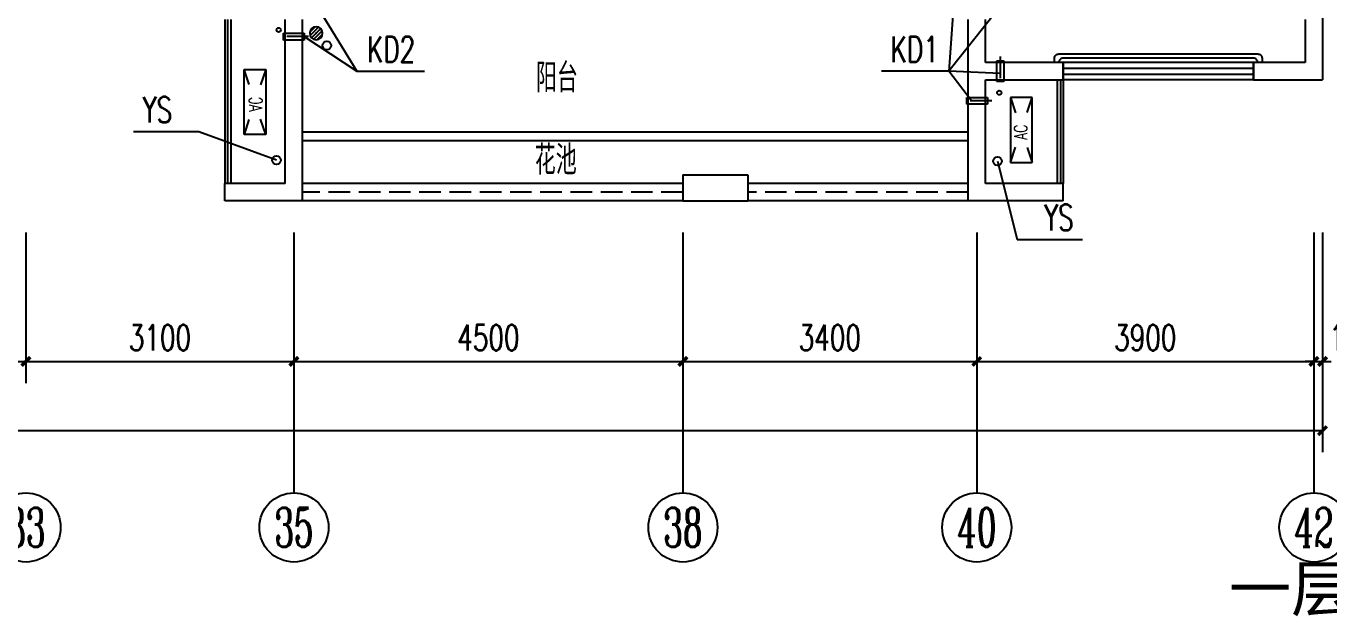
# Model space of a CAD drawing. Extents: x -993182 to -819982, y 169304 to 600104.
# Drawn here: x -939248 to -924175, y 392492 to 399326 of the extents above; entities that cross this region are included whole.
import ezdxf
from ezdxf.enums import TextEntityAlignment as Align

# ---------------------------------------------------------------- set-up
doc = ezdxf.new("R2010")
doc.units = 0
doc.header["$LTSCALE"] = 1000
doc.header["$MEASUREMENT"] = 0
doc.linetypes.add('DASH', pattern=[0.35, 0.25, -0.1])
for name, color, linetype in [('AXIS', 3, 'Continuous'), ('AXIS_TEXT', 7, 'Continuous'), ('DIM_LEAD', 3, 'Continuous'), ('DIM_SYMB', 3, 'Continuous'), ('kan', 146, 'Continuous'), ('KTIAO', 124, 'Continuous'), ('PUB_TEXT', 7, 'Continuous'), ('VPIPE-污水', 2, 'Continuous'), ('WALL', 4, 'Continuous'), ('WINDOW', 2, 'Continuous'), ('冷凝水管', 6, 'Continuous'), ('家具', 187, 'Continuous'), ('栏杆', 169, 'Continuous'), ('空调、空调洞', 66, 'Continuous'), ('面层', 215, 'Continuous')]:
    doc.layers.add(name, color=color, linetype=linetype)
doc.layers.add('RENDERING', color=125, linetype='Continuous', lineweight=13)
doc.styles.add('-黑体', font='simhei.ttf')
doc.styles.add('_ROMANC', font='romanc__.ttf', dxfattribs={"width": 0.700005})
doc.styles.add('_TCH_AXIS', font='COMPLEX', dxfattribs={"bigfont": 'GBCBIG'})
doc.styles.add('_TCH_DIM', font='SIMPLEX', dxfattribs={"bigfont": 'GBCBIG'})
doc.styles.add('_TCH_DIM_T3', font='SIMPLEX', dxfattribs={"width": 0.705882, "bigfont": 'GBCBIG'})
doc.styles.add('COMPLEX', font='COMPLEX')
doc.styles.add('DIM_FONT', font='simplex_.ttf', dxfattribs={"width": 0.7, "bigfont": 'GBCBIG'})
doc.styles.get("Standard").update_dxf_attribs({"font": 'gbenor.shx', "bigfont": 'gbcbig.shx'})
doc.dimstyles.new('_TCH_ARCH&&100', dxfattribs={"dimtxt": 297.5, "dimasz": 100, "dimexe": 250, "dimexo": 300, "dimgap": 126.25, "dimtad": 1, "dimdec": 0, "dimzin": 0, "dimdsep": 46, "dimtxsty": '_TCH_DIM_T3', "dimblk": 'ARCHTICK', "dimcen": 0.09, "dimclrt": 7, "dimazin": 2, "dimtfac": 1, "dimtdec": 0, "dimtix": 1, "dimtmove": 2, "dimatfit": 3, "dimfxl": 0, "dimtolj": 1, "dimtzin": 0, "dimarcsym": 0})

# ---------------------------------------------------------------- blocks, each defined once
blk = doc.blocks.new('90304092557924')
at = {"layer": 'KTIAO'}
for p, q in [((-375, 125), (-198, 66)), ((-375, 125), (-375, -125)), ((375, 125), (-375, 125)), ((375, 125), (198, 66)), ((375, -125), (375, 125)), ((-203, -68), (-375, -125)), ((-375, -125), (375, -125)), ((200, -67), (375, -125))]:
    blk.add_line(p, q, dxfattribs=at)
at = {"layer": 'KTIAO', "style": '_ROMANC', "width": 0.7}
blk.add_text('AC', height=148.6, dxfattribs=at).set_placement((-113, -66))
at = {"layer": 'KTIAO', "style": 'DIM_FONT', "oblique": 0, "width": 0.6, "flags": 9}
for tag in ['XSIZE', 'YSIZE']:
    blk.add_attdef(tag, (-375, -125), '', height=0.5, dxfattribs=at)
blk = doc.blocks.new('A$C06D6341B')
at = {"layer": '空调、空调洞', "linetype": 'DASH'}
for p, q in [((40, 0), (40, 340)), ((80, 290), (0, 290)), ((0, 290), (0, 50)), ((80, 50), (80, 290)), ((0, 50), (80, 50))]:
    blk.add_line(p, q, dxfattribs=at)
blk = doc.blocks.new('$WINLIB2D$00000001')
at = {"color": 0}
for points in [[(-0.5, 0.5), (-0.5, -0.5)], [(-0.5, 0.5), (0.5, 0.5)], [(0.5, -0.5), (0.5, 0.5)], [(0.5, 0.1667), (-0.5, 0.1667)], [(0.5, -0.1667), (-0.5, -0.1667)], [(-0.5, -0.5), (0.5, -0.5)]]:
    blk.add_lwpolyline(points, dxfattribs=at)
blk = doc.blocks.new('_AXISO')
blk.add_circle((0, 0), 0.5)
at = {"layer": 'AXIS_TEXT', "style": 'COMPLEX', "width": 1.041667}
blk.add_attdef('A', text='', height=0.56, dxfattribs=at).set_placement((-0.25, -0.28), (0.25, -0.28), align=Align.FIT)
blk = doc.blocks.new('$lvtry$00000171')
for p, q in [((-74, 11), (-11, 74)), ((-70, -27), (27, 70)), ((-53, -53), (53, 53)), ((-27, -70), (70, 27)), ((11, -74), (74, -11))]:
    blk.add_line(p, q)
blk.add_circle((0, 0), 75)
blk.add_point((0, 0))
blk = doc.blocks.new('_ArchTick')
at = {"color": 0, "linetype": 'ByBlock', "const_width": 0.4}
blk.add_lwpolyline([(-0.5, -0.5), (0.5, 0.5)], dxfattribs=at)
blk = doc.blocks.new('*D586')
at = {"layer": 'AXIS', "color": 0, "lineweight": -2}
for p, q in [((-345509, -347382), (-345509, -349922)), ((-285409, -347382), (-285409, -349922)), ((-345509, -349672), (-285409, -349672))]:
    blk.add_line(p, q, dxfattribs=at)
at = {"layer": 'Defpoints', "color": 0}
for p in [(-345509, -347082), (-285409, -347082), (-285409, -349672)]:
    blk.add_point(p, dxfattribs=at)
at = {"layer": 'AXIS', "color": 0, "lineweight": -2, "xscale": 100, "yscale": 100, "zscale": 100, "rotation": 180}
blk.add_blockref('_ArchTick', (-345509, -349672), dxfattribs=at)
at = {"layer": 'AXIS', "color": 0, "lineweight": -2, "xscale": 100, "yscale": 100, "zscale": 100}
blk.add_blockref('_ArchTick', (-285409, -349672), dxfattribs=at)
at = {"layer": 'AXIS', "color": 7, "insert": (-315459, -349397), "char_height": 297.5, "attachment_point": 5, "style": '_TCH_DIM_T3'}
blk.add_mtext('\\A1;60100', dxfattribs=at)
blk = doc.blocks.new('*D600')
at = {"layer": 'AXIS', "color": 0, "lineweight": -2}
for p, q in [((-303509, -347382), (-303509, -349122)), ((-300409, -347382), (-300409, -349122)), ((-303509, -348872), (-300409, -348872))]:
    blk.add_line(p, q, dxfattribs=at)
at = {"layer": 'Defpoints', "color": 0}
for p in [(-303509, -347082), (-300409, -347082), (-300409, -348872)]:
    blk.add_point(p, dxfattribs=at)
at = {"layer": 'AXIS', "color": 0, "lineweight": -2, "xscale": 100, "yscale": 100, "zscale": 100, "rotation": 180}
blk.add_blockref('_ArchTick', (-303509, -348872), dxfattribs=at)
at = {"layer": 'AXIS', "color": 0, "lineweight": -2, "xscale": 100, "yscale": 100, "zscale": 100}
blk.add_blockref('_ArchTick', (-300409, -348872), dxfattribs=at)
at = {"layer": 'AXIS', "color": 7, "insert": (-301959, -348597), "char_height": 297.5, "attachment_point": 5, "style": '_TCH_DIM_T3'}
blk.add_mtext('\\A1;3100', dxfattribs=at)
blk = doc.blocks.new('*D601')
at = {"layer": 'AXIS', "color": 0, "lineweight": -2}
for p, q in [((-300409, -347382), (-300409, -349122)), ((-297309, -347382), (-297309, -349122)), ((-300409, -348872), (-297309, -348872))]:
    blk.add_line(p, q, dxfattribs=at)
at = {"layer": 'Defpoints', "color": 0}
for p in [(-300409, -347082), (-297309, -347082), (-297309, -348872)]:
    blk.add_point(p, dxfattribs=at)
at = {"layer": 'AXIS', "color": 0, "lineweight": -2, "xscale": 100, "yscale": 100, "zscale": 100, "rotation": 180}
blk.add_blockref('_ArchTick', (-300409, -348872), dxfattribs=at)
at = {"layer": 'AXIS', "color": 0, "lineweight": -2, "xscale": 100, "yscale": 100, "zscale": 100}
blk.add_blockref('_ArchTick', (-297309, -348872), dxfattribs=at)
at = {"layer": 'AXIS', "color": 7, "insert": (-298859, -348597), "char_height": 297.5, "attachment_point": 5, "style": '_TCH_DIM_T3'}
blk.add_mtext('\\A1;3100', dxfattribs=at)
blk = doc.blocks.new('*D602')
at = {"layer": 'AXIS', "color": 0, "lineweight": -2}
for p, q in [((-297309, -347382), (-297309, -349122)), ((-292809, -347382), (-292809, -349122)), ((-297309, -348872), (-292809, -348872))]:
    blk.add_line(p, q, dxfattribs=at)
at = {"layer": 'Defpoints', "color": 0}
for p in [(-297309, -347082), (-292809, -347082), (-292809, -348872)]:
    blk.add_point(p, dxfattribs=at)
at = {"layer": 'AXIS', "color": 0, "lineweight": -2, "xscale": 100, "yscale": 100, "zscale": 100, "rotation": 180}
blk.add_blockref('_ArchTick', (-297309, -348872), dxfattribs=at)
at = {"layer": 'AXIS', "color": 0, "lineweight": -2, "xscale": 100, "yscale": 100, "zscale": 100}
blk.add_blockref('_ArchTick', (-292809, -348872), dxfattribs=at)
at = {"layer": 'AXIS', "color": 7, "insert": (-295059, -348597), "char_height": 297.5, "attachment_point": 5, "style": '_TCH_DIM_T3'}
blk.add_mtext('\\A1;4500', dxfattribs=at)
blk = doc.blocks.new('*D603')
at = {"layer": 'AXIS', "color": 0, "lineweight": -2}
for p, q in [((-292809, -347382), (-292809, -349122)), ((-289409, -347382), (-289409, -349122)), ((-292809, -348872), (-289409, -348872))]:
    blk.add_line(p, q, dxfattribs=at)
at = {"layer": 'Defpoints', "color": 0}
for p in [(-292809, -347082), (-289409, -347082), (-289409, -348872)]:
    blk.add_point(p, dxfattribs=at)
at = {"layer": 'AXIS', "color": 0, "lineweight": -2, "xscale": 100, "yscale": 100, "zscale": 100, "rotation": 180}
blk.add_blockref('_ArchTick', (-292809, -348872), dxfattribs=at)
at = {"layer": 'AXIS', "color": 0, "lineweight": -2, "xscale": 100, "yscale": 100, "zscale": 100}
blk.add_blockref('_ArchTick', (-289409, -348872), dxfattribs=at)
at = {"layer": 'AXIS', "color": 7, "insert": (-291109, -348597), "char_height": 297.5, "attachment_point": 5, "style": '_TCH_DIM_T3'}
blk.add_mtext('\\A1;3400', dxfattribs=at)
blk = doc.blocks.new('*D604')
at = {"layer": 'AXIS', "color": 0, "lineweight": -2}
for p, q in [((-289409, -347382), (-289409, -349122)), ((-285509, -347382), (-285509, -349122)), ((-289409, -348872), (-285509, -348872))]:
    blk.add_line(p, q, dxfattribs=at)
at = {"layer": 'Defpoints', "color": 0}
for p in [(-289409, -347082), (-285509, -347082), (-285509, -348872)]:
    blk.add_point(p, dxfattribs=at)
at = {"layer": 'AXIS', "color": 0, "lineweight": -2, "xscale": 100, "yscale": 100, "zscale": 100, "rotation": 180}
blk.add_blockref('_ArchTick', (-289409, -348872), dxfattribs=at)
at = {"layer": 'AXIS', "color": 0, "lineweight": -2, "xscale": 100, "yscale": 100, "zscale": 100}
blk.add_blockref('_ArchTick', (-285509, -348872), dxfattribs=at)
at = {"layer": 'AXIS', "color": 7, "insert": (-287459, -348597), "char_height": 297.5, "attachment_point": 5, "style": '_TCH_DIM_T3'}
blk.add_mtext('\\A1;3900', dxfattribs=at)
blk = doc.blocks.new('*D605')
at = {"layer": 'AXIS', "color": 0, "lineweight": -2}
for p, q in [((-285509, -347382), (-285509, -349122)), ((-285409, -347382), (-285409, -349122)), ((-285509, -348872), (-285609, -348872)), ((-285509, -348872), (-285409, -348872)), ((-285409, -348872), (-285309, -348872))]:
    blk.add_line(p, q, dxfattribs=at)
at = {"layer": 'Defpoints', "color": 0}
for p in [(-285509, -347082), (-285409, -347082), (-285409, -348872)]:
    blk.add_point(p, dxfattribs=at)
at = {"layer": 'AXIS', "color": 0, "lineweight": -2, "xscale": 100, "yscale": 100, "zscale": 100}
blk.add_blockref('_ArchTick', (-285509, -348872), dxfattribs=at)
at = {"layer": 'AXIS', "color": 0, "lineweight": -2, "xscale": 100, "yscale": 100, "zscale": 100, "rotation": 180}
blk.add_blockref('_ArchTick', (-285409, -348872), dxfattribs=at)
at = {"layer": 'AXIS', "color": 7, "insert": (-285059, -348597), "char_height": 297.5, "attachment_point": 5, "style": '_TCH_DIM_T3'}
blk.add_mtext('\\A1;100', dxfattribs=at)
blk = doc.blocks.new('5#、7#楼参照')
at = {"color": 6}
for centre in [(-297511.1, -346544.2), (-289168.8, -346554.8)]:
    blk.add_circle(centre, 50, dxfattribs=at)
at = {"layer": 'AXIS'}
for p, q in [((-297308.8, -348299.2), (-297308.8, -350391.7)), ((-292808.8, -348299.2), (-292808.8, -350391.7)), ((-289408.8, -348299.2), (-289408.8, -350391.7)), ((-285508.8, -348299.2), (-285508.8, -350391.7))]:
    blk.add_line(p, q, dxfattribs=at)
at = {"layer": 'DIM_LEAD'}
for p, q in [((-297008.8, -344815.6), (-296580.6, -345515.6)), ((-297008.8, -344815.6), (-296580.6, -345515.6)), ((-297008.8, -344815.6), (-296580.6, -345515.6)), ((-297008.8, -344815.6), (-296580.6, -345515.6)), ((-297008.8, -344815.6), (-296580.6, -345515.6)), ((-289680.8, -344815.6), (-289731.1, -345515.6)), ((-289176.8, -344815.6), (-289731.1, -345515.6)), ((-297190.8, -345115.6), (-296580.6, -345515.6)), ((-296580.6, -345515.6), (-295799.7, -345515.6)), ((-289731.1, -345515.6), (-290512, -345515.6)), ((-289468.1, -345858.5), (-289731.1, -345515.6)), ((-289468.1, -345858.5), (-289731.1, -345515.6)), ((-289468.1, -345858.5), (-289731.1, -345515.6)), ((-289468.1, -345858.5), (-289731.1, -345515.6)), ((-289468.1, -345858.5), (-289731.1, -345515.6)), ((-289136.8, -345540.5), (-289731.1, -345515.6)), ((-298410, -346215.6), (-299164.5, -346215.6)), ((-297511.1, -346544.2), (-298410, -346215.6)), ((-289168.8, -346554.8), (-288940.5, -347461)), ((-288940.5, -347461), (-288186, -347461))]:
    blk.add_line(p, q, dxfattribs=at)
at = {"layer": 'kan'}
for p, q in [((-298108.8, -344915.6), (-298108.8, -346815.6)), ((-288408.8, -345615.6), (-288408.8, -346815.6))]:
    blk.add_line(p, q, dxfattribs=at)
at = {"layer": 'kan', "color": 124, "elevation": 0}
for points in [[(-297208.8, -346215.6), (-289508.8, -346215.6), (-289508.8, -346215.6)], [(-297208.8, -346315.6), (-289508.8, -346315.6)]]:
    blk.add_lwpolyline(points, dxfattribs=at)
at = {"layer": 'kan'}
for points in [[(-292808.8, -346815.6), (-297208.8, -346815.6)], [(-289508.8, -346815.6), (-292058.8, -346815.6)], [(-292808.8, -347015.6), (-297208.8, -347015.6)], [(-289508.8, -347015.6), (-292058.8, -347015.6)]]:
    blk.add_lwpolyline(points, dxfattribs=at)
at = {"layer": 'kan', "linetype": 'DASH'}
for points in [[(-292808.8, -346915.6), (-297208.8, -346915.6)], [(-289508.8, -346915.6), (-292058.8, -346915.6)]]:
    blk.add_lwpolyline(points, dxfattribs=at)
at = {"layer": 'VPIPE-污水'}
blk.add_circle((-296928.7, -345217.4, -76423.5), 50, dxfattribs=at)
at = {"layer": 'WALL'}
for p, q in [((-285408.8, -344815.6), (-285408.8, -345615.6)), ((-297408.8, -346815.6), (-297408.8, -344915.6)), ((-297208.8, -347015.6), (-297208.8, -344915.6)), ((-289508.8, -345515.6), (-289508.8, -344915.6)), ((-289308.8, -345415.6), (-289308.8, -344915.6)), ((-285608.8, -344915.6), (-285608.8, -345415.6)), ((-288408.8, -345415.6), (-289308.8, -345415.6)), ((-288408.8, -345615.6), (-288408.8, -345415.6)), ((-285608.8, -345415.6), (-286208.8, -345415.6)), ((-286208.8, -345415.6), (-286208.8, -345615.6)), ((-289508.8, -347015.6), (-289508.8, -345515.6)), ((-289308.8, -345615.6), (-288408.8, -345615.6)), ((-289308.8, -346815.6), (-289308.8, -345615.6)), ((-286208.8, -345615.6), (-285408.8, -345615.6)), ((-297408.8, -346815.6), (-298108.8, -346815.6)), ((-298108.8, -347015.6), (-298108.8, -346815.6)), ((-292808.8, -346715.6), (-292058.8, -346715.6)), ((-292808.8, -346715.6), (-292808.8, -347015.6)), ((-292058.8, -346715.6), (-292058.8, -347015.6)), ((-288408.8, -346815.6), (-289308.8, -346815.6)), ((-288408.8, -347015.6), (-288408.8, -346815.6)), ((-297208.8, -347015.6), (-298108.8, -347015.6)), ((-292808.8, -347015.6), (-292058.8, -347015.6)), ((-288408.8, -347015.6), (-289508.8, -347015.6))]:
    blk.add_line(p, q, dxfattribs=at)
at = {"layer": '冷凝水管'}
for centre in [(-297485.8, -345038.5, -76423.5), (-289149.6, -345765)]:
    blk.add_circle(centre, 25, dxfattribs=at)
at = {"layer": '栏杆'}
for p, q in [((-298078.8, -344915.6), (-298078.8, -346815.6)), ((-298038.8, -344915.6), (-298038.8, -346815.6)), ((-288478.8, -345615.6), (-288478.8, -346815.6)), ((-288438.8, -345615.6), (-288438.8, -346815.6))]:
    blk.add_line(p, q, dxfattribs=at)
for points in [[(-288508.8, -345415.6), (-288508.8, -345365.6, -0.4142136), (-288458.8, -345315.6), (-286158.8, -345315.6, -0.4142136), (-286108.8, -345365.6), (-286108.8, -345415.6)], [(-286158.8, -345415.6), (-286158.8, -345415.6, 0.4142136), (-286208.8, -345365.6), (-288408.8, -345365.6, 0.4142136), (-288458.8, -345415.6), (-288458.8, -345415.6)]]:
    blk.add_lwpolyline(points, format="xyb", dxfattribs=at)
at = {"layer": 'AXIS'}
ref = blk.add_blockref('_AXISO', (-300408.8, -350791.7), dxfattribs=dict(at, xscale=800, yscale=800, zscale=800))
ref.add_attrib('A', '33', dxfattribs={"layer": 'AXIS_TEXT', "height": 452.55, "style": '_TCH_AXIS', "width": 0.636364}).set_placement((-300635.1, -351017.9), (-300182.5, -351017.9), align=Align.FIT)
ref = blk.add_blockref('_AXISO', (-297308.8, -350791.7), dxfattribs=dict(at, xscale=800, yscale=800, zscale=800))
ref.add_attrib('A', '35', dxfattribs={"layer": 'AXIS_TEXT', "height": 452.55, "style": '_TCH_AXIS', "width": 0.636364}).set_placement((-297535.1, -351017.9), (-297082.5, -351017.9), align=Align.FIT)
ref = blk.add_blockref('_AXISO', (-292808.8, -350791.7), dxfattribs=dict(at, xscale=800, yscale=800, zscale=800))
ref.add_attrib('A', '38', dxfattribs={"layer": 'AXIS_TEXT', "height": 452.55, "style": '_TCH_AXIS', "width": 0.636364}).set_placement((-293035.1, -351017.9), (-292582.5, -351017.9), align=Align.FIT)
ref = blk.add_blockref('_AXISO', (-289408.8, -350791.7), dxfattribs=dict(at, xscale=800, yscale=800, zscale=800))
ref.add_attrib('A', '40', dxfattribs={"layer": 'AXIS_TEXT', "height": 452.55, "style": '_TCH_AXIS', "width": 0.6}).set_placement((-289635.1, -351017.9), (-289182.5, -351017.9), align=Align.FIT)
ref = blk.add_blockref('_AXISO', (-285508.8, -350791.7), dxfattribs=dict(at, xscale=800, yscale=800, zscale=800))
ref.add_attrib('A', '42', dxfattribs={"layer": 'AXIS_TEXT', "height": 452.55, "style": '_TCH_AXIS', "width": 0.6}).set_placement((-285735.1, -351017.9), (-285282.5, -351017.9), align=Align.FIT)
at = {"layer": 'RENDERING', "xscale": -1, "rotation": 270}
blk.add_blockref('90304092557924', (-297761, -345871.1), dxfattribs=at)
at = {"layer": 'RENDERING', "rotation": 90.00000000000001}
blk.add_blockref('90304092557924', (-288893.3, -346194.5), dxfattribs=at)
at = {"layer": 'WINDOW', "xscale": 2200, "yscale": 200, "zscale": 2200, "rotation": 180.0000000000162}
blk.add_blockref('$WINLIB2D$00000001', (-287308.8, -345515.6), dxfattribs=at)
at = {"layer": '家具', "yscale": -1, "rotation": 90.00000000000001}
blk.add_blockref('$lvtry$00000171', (-297051.9, -345076.3, -76423.5), dxfattribs=at)
at = {"layer": '空调、空调洞', "xscale": -1}
for p, rotation in [((-297140.8, -345075.6, -76423.5), 90), ((-289176.8, -345345.6, -76423.5), 180), ((-289233.9, -345818.5), 90.00000000000007)]:
    blk.add_blockref('A$C06D6341B', p, dxfattribs=dict(at, rotation=rotation))
at = {"layer": 'DIM_LEAD', "color": 7, "style": '_TCH_DIM', "width": 0.705882}
for s, p in [('KD2', (-296464.7, -345410.6)), ('KD1', (-290407, -345410.6)), ('YS', (-299059.5, -346110.6)), ('YS', (-288631, -347356))]:
    blk.add_text(s, height=297.5, dxfattribs=at).set_placement(p)
at = {"layer": 'AXIS'}
for p1, p2, distance, picture, middle in [((-345508.8, -347082), (-285408.8, -347082), -2589.7, '*D586', (-315458.8, -349396.7)), ((-303508.8, -347082), (-300408.8, -347082), -1789.7, '*D600', (-301958.8, -348596.7)), ((-300408.8, -347082), (-297308.8, -347082), -1789.7, '*D601', (-298858.8, -348596.7)), ((-297308.8, -347082), (-292808.8, -347082), -1789.7, '*D602', (-295058.8, -348596.7)), ((-292808.8, -347082), (-289408.8, -347082), -1789.7, '*D603', (-291108.8, -348596.7)), ((-289408.8, -347082), (-285508.8, -347082), -1789.7, '*D604', (-287458.8, -348596.7))]:
    dim = blk.add_aligned_dim(p1=p1, p2=p2, distance=distance, dimstyle='_TCH_ARCH&&100', dxfattribs=at)
    dim.commit()
    dim.dimension.update_dxf_attribs({"geometry": picture, "text_midpoint": middle})
dim = blk.add_linear_dim(base=(-285408.8, -348871.7), p1=(-285508.8, -347082), p2=(-285408.8, -347082), angle=0, dimstyle='_TCH_ARCH&&100', dxfattribs=at)
dim.commit()
dim.dimension.update_dxf_attribs({"geometry": '*D605', "text_midpoint": (-285058.8, -348596.7), "dimtype": 129})

msp = doc.modelspace()

# ---------------------------------------------------------------- block references
at = {"layer": '面层'}
msp.add_blockref('5#、7#楼参照', (-638840, 744319), dxfattribs=at)

# ---------------------------------------------------------------- texts
at = {"layer": 'DIM_SYMB', "color": 7, "style": '-黑体'}
msp.add_text('一层配电照明平面图', height=525.7, dxfattribs=at).set_placement((-925330, 392556, 0))
at = {"layer": 'PUB_TEXT'}
for s, p in [('阳台', (-933350, 398559, 0)), ('花池', (-933363, 397608, 0))]:
    msp.add_text(s, height=337.6, dxfattribs=at).set_placement(p)

doc.saveas('drawing.dxf')
